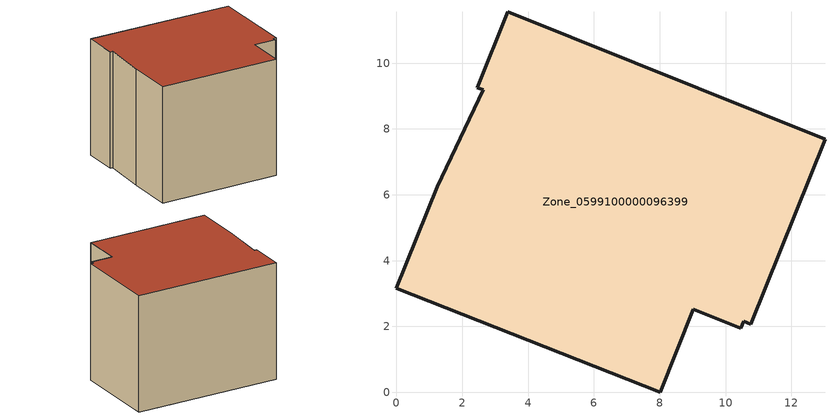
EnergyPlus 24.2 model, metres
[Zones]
Zone_0599100000096399
 floor ground (C_G): 8.01,0 0,3.16 1.24,6.24 2.64,9.19 2.45,9.25 3.38,11.56 13.02,7.69 10.77,2.07 10.55,2.15 10.46,1.94 9.02,2.52 z0
 wall outside (C_F): 3.38,11.56 2.45,9.25 2.64,9.19 1.24,6.24 0,3.16 8.01,0 9.02,2.52 10.46,1.94 10.55,2.15 10.77,2.07 13.02,7.69 3.38,11.56 z0:8.2
 roof outside (C_R): 10.77,2.07 13.02,7.69 3.38,11.56 2.45,9.25 2.64,9.19 1.24,6.24 0,3.16 8.01,0 9.02,2.52 10.46,1.94 10.55,2.15 z8.2
[BUILDING]
Pand.0599100000096399: North Axis=0; Terrain=City; Loads Convergence Tolerance Value=0.04; Temperature Convergence Tolerance Value=0.4; Solar Distribution=FullExterior; Maximum Number of Warmup Days=25; Minimum Number of Warmup Days=1
[Site:Location]
Rotterdam.The.Hague.AP_ZH_NLD Design_Conditions: Latitude=51.96; Longitude=4.45; Time Zone=1; Elevation=-4.5
[SITE:GROUNDTEMPERATURE:BUILDINGSURFACE]
18, 18, 18, 18, 18, 18, 18, 18, 18, 18, 18, 18
[MATERIAL] Thermal Absorptance=0.9; Solar Absorptance=0.7; Visible Absorptance=0.7
Name | Roughness | Thickness | Conductivity | Density | Specific Heat
G.TC.1975-1991 | MediumSmooth | 0.15 | 0.288461 | 540 | 1210
F.TC.1975-1991 | Rough | 0.3 | 0.230769 | 1920 | 840
R.TC.1975-1991 | MediumRough | 0.2 | 0.153846 | 1500 | 1000
[CONSTRUCTION]
C_G: G.TC.1975-1991
C_F: F.TC.1975-1991
C_R: R.TC.1975-1991
[ZONE]
Zone_0599100000096399: Type=1; Multiplier=1; Ceiling Height=Autocalculate; Volume=Autocalculate; Floor Area=autocalculate; Part of Total Floor Area=Yes
[ZONEINFILTRATION:DESIGNFLOWRATE]
Infil_Zone_0599100000096399: Zone or ZoneList or Space or SpaceList=Zone_0599100000096399; Schedule=AlwaysOn; Design Flow Rate Calculation Method=Flow/Area; Flow Rate per Floor Area=0.003; Constant Term Coefficient=1; Temperature Term Coefficient=0; Velocity Term Coefficient=0; Velocity Squared Term Coefficient=0
[HVACTEMPLATE:ZONE:IDEALLOADSAIRSYSTEM]
Zone_0599100000096399: Maximum Heating Supply Air Temperature=50; Minimum Cooling Supply Air Temperature=13; Maximum Heating Supply Air Humidity Ratio=0.0156; Minimum Cooling Supply Air Humidity Ratio=0.0077; Heating Limit=NoLimit; Cooling Limit=NoLimit; Dehumidification Control Type=ConstantSensibleHeatRatio; Cooling Sensible Heat Ratio=0.7; Dehumidification Setpoint=60; Humidification Control Type=None; Humidification Setpoint=30; Outdoor Air Method=None; Outdoor Air Flow Rate per Person=0.00944; Outdoor Air Flow Rate per Zone Floor Area=0; Outdoor Air Flow Rate per Zone=0; Demand Controlled Ventilation Type=None; Outdoor Air Economizer Type=NoEconomizer; Heat Recovery Type=None; Sensible Heat Recovery Effectiveness=0.7; Latent Heat Recovery Effectiveness=0.65
[ZONECONTROL:THERMOSTAT]
ThermostatControl_Zone_0599100000096399: Zone or ZoneList=Zone_0599100000096399; Control Type Schedule=DualSetpointControlType; Control 1=Thermostat_Zone_0599100000096399; Temperature Difference Between Cutout And Setpoint=0
[THERMOSTATSETPOINT:DUALSETPOINT]
Thermostat_Zone_0599100000096399: Heating Setpoint Temperature Schedule=HeatingSetpoint_Zone_0599100000096399; Cooling Setpoint Temperature Schedule=CoolingSetpoint_Zone_0599100000096399
[SCHEDULE:COMPACT]
HeatingSetpoint_Zone_0599100000096399: Through: 12/31, For: AllDays, Until: 24:00, 21
CoolingSetpoint_Zone_0599100000096399: Through: 12/31, For: AllDays, Until: 24:00, 24
DualSetpointControlType: Through: 12/31, For: AllDays, Until: 24:00, 4
AlwaysOn: Through: 12/31, For: AllDays, Until: 24:00, 1
